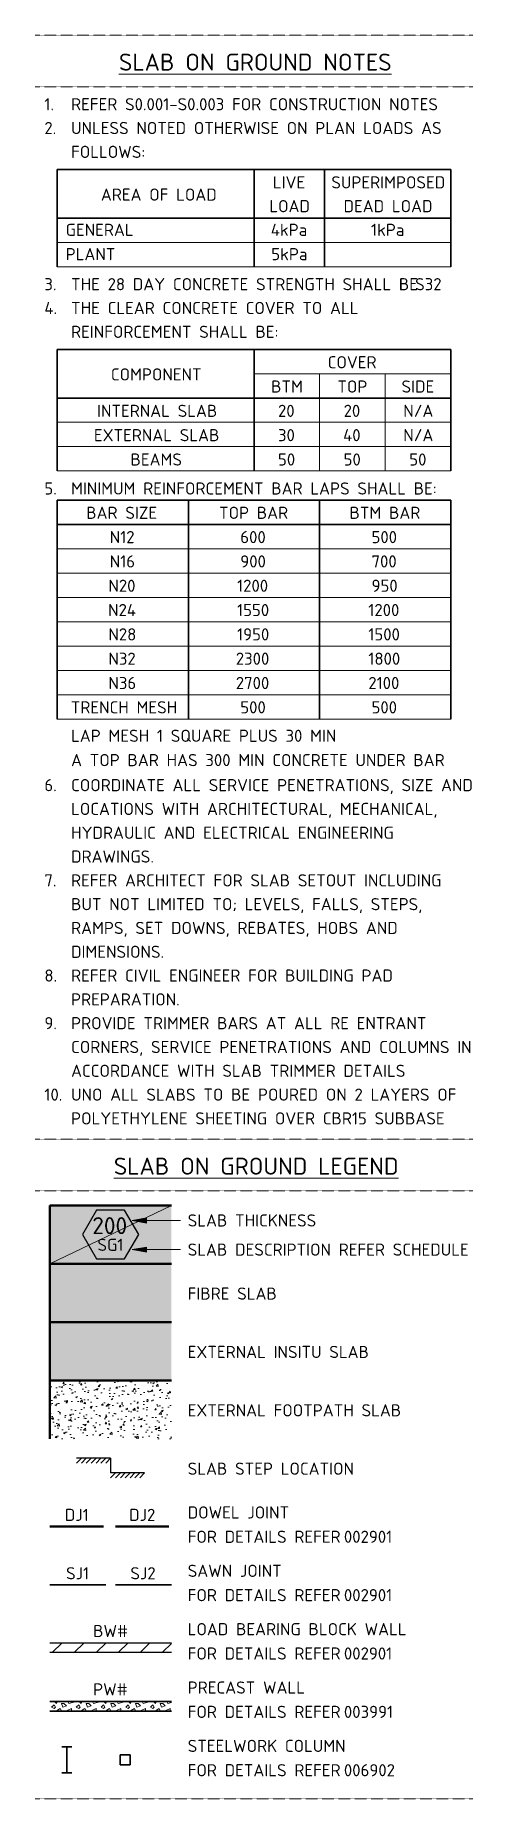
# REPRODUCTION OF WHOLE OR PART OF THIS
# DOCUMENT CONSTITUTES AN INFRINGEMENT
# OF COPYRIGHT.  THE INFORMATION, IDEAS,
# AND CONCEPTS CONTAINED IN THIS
# Model space of a CAD drawing. Header units: millimetres. Extents: x -2336549 to -2208351, y -3762 to 4063401.
# Drawn here: x -2217351 to -2208351, y -3762 to 32496 of the extents above.
import ezdxf

# ---------------------------------------------------------------- set-up
doc = ezdxf.new("R2010")
doc.units = ezdxf.units.MM
for name, pattern in [('Dash', [7, 5, -2]), ('Joint 1', [9.5, 7, -0.75, 1, -0.75]), ('Joint 2', [11.25, 7, -0.75, 1, -0.75, 1, -0.75])]:
    doc.linetypes.add(name, pattern=pattern)
for name, color, linetype, lineweight in [('A-000-T_TEXT', 231, 'Continuous', 13), ('A-010-M_LINE', 90, 'Continuous', 13), ('A-060-M_DETAIL', 3, 'Continuous', 25), ('Z-000-T_TEXT', 131, 'Continuous', 25), ('Z-060-M_DETAIL', 92, 'Continuous', 25), ('Z-200_P_REF_PLANE', 111, 'Dash', 13)]:
    doc.layers.add(name, color=color, linetype=linetype, lineweight=lineweight)
doc.styles.add('ISOCPEUR_2', font='isocpeur.ttf', dxfattribs={"height": 250})
doc.styles.add('ISOCPEUR_3', font='isocpeur.ttf', dxfattribs={"height": 350})
doc.styles.add('ISOCPEUR_B', font='', dxfattribs={"height": 250})
doc.styles.add('ISOCPEUR_B_1', font='', dxfattribs={"height": 350})
doc.styles.get('ISOCPEUR_B').set_extended_font_data('ISOCPEUR', bold=True)
doc.styles.get('ISOCPEUR_B_1').set_extended_font_data('ISOCPEUR', bold=True)

# ---------------------------------------------------------------- blocks, each defined once
blk = doc.blocks.new('NRP_Joint Location _v2_ - DJ1 - DOWELLED JOINT-4183157-_2_0_ SLAB ON GROUND LEGEND - LOADS')
at = {"layer": 'Z-060-M_DETAIL', "lineweight": 50}
blk.add_line((1005, 1838), (2105, 1838), dxfattribs=at)
blk = doc.blocks.new('NRP_Joint Location _v2_ - SJ1 - SAWN JOINT _No Cradle_-3000054-_2_0_ SLAB ON GROUND LEGEND - LOADS')
at = {"layer": 'Z-060-M_DETAIL', "linetype": 'Joint 1', "lineweight": 35}
blk.add_line((1005, 638), (2155, 638), dxfattribs=at)
blk = doc.blocks.new('NRP_Joint Location _v2_ - SJ2 - SAWN JOINT _with Cradle_-3000067-_2_0_ SLAB ON GROUND LEGEND - LOADS')
at = {"layer": 'Z-060-M_DETAIL', "linetype": 'Joint 2', "lineweight": 35}
blk.add_line((2355, 638), (3505, 638), dxfattribs=at)
blk = doc.blocks.new('NRP_Joint Location _v2_ - DJ2 - DOWELLED JOINT-4183182-_2_0_ SLAB ON GROUND LEGEND - LOADS')
at = {"layer": 'Z-060-M_DETAIL', "lineweight": 50}
blk.add_line((2355, 1838), (3455, 1838), dxfattribs=at)
blk = doc.blocks.new('NRP_Note - Reinforcement Cover _v2_ - Reinforcement Cover-2930140-_2_0_ SLAB ON GROUND LEGEND - LOADS')
at = {"layer": 'Z-000-T_TEXT', "lineweight": 35}
for p, q in [((1155, 23538), (1155, 26038)), ((1155, 26038), (9255, 26038)), ((5205, 23538), (5205, 26038)), ((9255, 23538), (9255, 26038)), ((9255, 25038), (1155, 25038))]:
    blk.add_line(p, q, dxfattribs=at)
at = {"layer": 'Z-000-T_TEXT', "lineweight": 18}
for p, q in [((9255, 25538), (5205, 25538)), ((6555, 23538), (6555, 25538)), ((7905, 23538), (7905, 25538)), ((9255, 24538), (1155, 24538)), ((9255, 24038), (1155, 24038)), ((9255, 23538), (1155, 23538))]:
    blk.add_line(p, q, dxfattribs=at)
at = {"layer": 'Z-000-T_TEXT', "lineweight": 18, "char_height": 250, "attachment_point": 1, "style": 'ISOCPEUR_B'}
for s, insert, width in [('COVER', (6720, 25898), 1226.58), ('COMPONENT', (2260, 25648), 2220.67), ('BTM', (5556, 25399), 777.64), ('TOP', (6919, 25399), 745.57), ('SIDE', (8239, 25399), 817.72)]:
    blk.add_mtext(s, dxfattribs=dict(at, insert=insert, width=width))
blk = doc.blocks.new('NRP_Note - Concrete Loads _v2_ - Concrete Loads-1295454-_2_0_ SLAB ON GROUND LEGEND - LOADS')
at = {"layer": 'Z-000-T_TEXT', "lineweight": 35}
for p, q in [((1155, 28738), (1155, 29738)), ((1155, 29738), (9255, 29738)), ((5205, 28738), (5205, 29738)), ((6655, 28738), (6655, 29738)), ((9255, 29738), (9255, 28738)), ((1155, 28738), (1155, 28238)), ((9255, 28738), (1155, 28738)), ((5205, 28738), (5205, 28238)), ((6655, 28738), (6655, 28238)), ((9255, 28738), (9255, 28238)), ((1155, 28238), (1155, 27738)), ((5205, 28238), (5205, 27738)), ((6655, 28238), (6655, 27738)), ((9255, 28238), (9255, 27738))]:
    blk.add_line(p, q, dxfattribs=at)
at = {"layer": 'Z-000-T_TEXT', "lineweight": 18}
for p, q in [((9255, 28238), (1155, 28238)), ((9255, 27738), (1155, 27738))]:
    blk.add_line(p, q, dxfattribs=at)
at = {"layer": 'Z-000-T_TEXT', "lineweight": 18, "char_height": 250, "attachment_point": 1, "style": 'ISOCPEUR_B'}
for s, insert, width in [('LIVE ', (5592, 29597), 962.02), ('SUPERIMPOSED', (6795, 29597), 2813.92), ('AREA OF LOAD', (2054, 29345), 2894.09), ('LOAD', (5520, 29108), 1002.11), ('DEAD LOAD', (7046, 29108), 2196.62)]:
    blk.add_mtext(s, dxfattribs=dict(at, insert=insert, width=width))
blk = doc.blocks.new('NRP_Slab Tag Dummy _v2_ - Thickness with Description-1498209-_2_0_ SLAB ON GROUND LEGEND - LOADS')
at = {"layer": 'Z-000-T_TEXT'}
for p, q in [((1966, 8338), (1677, 7838)), ((2543, 8338), (1966, 8338)), ((2832, 7838), (2543, 8338)), ((1677, 7838), (1966, 7338)), ((2543, 7338), (2832, 7838)), ((1966, 7338), (2543, 7338))]:
    blk.add_line(p, q, dxfattribs=at)
blk = doc.blocks.new('View Reference - Legend - Detail Ref-1561647-_2_0_ SLAB ON GROUND LEGEND - LOADS')
at = {"layer": 'Z-000-T_TEXT', "lineweight": 13, "insert": (3840, 1749), "char_height": 250, "width": 3711.81, "attachment_point": 1, "style": 'ISOCPEUR_2'}
blk.add_mtext('FOR DETAILS REFER', dxfattribs=at)
blk = doc.blocks.new('NRP_Slab Step _v2_ - Slab Step-780736-_2_0_ SLAB ON GROUND LEGEND - LOADS')
at = {"layer": 'Z-000-T_TEXT'}
for p, q in [((1655, 3238), (1555, 3138)), ((2255, 3238), (1555, 3238)), ((1755, 3238), (1655, 3138)), ((1855, 3238), (1755, 3138)), ((1955, 3238), (1855, 3138)), ((2055, 3238), (1955, 3138)), ((2155, 3238), (2055, 3138)), ((2255, 3238), (2155, 3138)), ((2255, 3238), (2255, 2938)), ((2355, 2938), (2255, 2838)), ((2955, 2938), (2255, 2938)), ((2455, 2938), (2355, 2838)), ((2555, 2938), (2455, 2838)), ((2655, 2938), (2555, 2838)), ((2755, 2938), (2655, 2838)), ((2855, 2938), (2755, 2838)), ((2955, 2938), (2855, 2838))]:
    blk.add_line(p, q, dxfattribs=at)
blk = doc.blocks.new('NRP_Note - Lap Schedule _v2_ - Slab on Ground-1169103-_2_0_ SLAB ON GROUND LEGEND - LOADS')
at = {"layer": 'Z-000-T_TEXT', "lineweight": 35}
for p, q in [((1155, 18938), (1155, 22938)), ((1155, 22938), (3855, 22938)), ((3855, 22938), (9255, 22938)), ((3855, 22938), (6555, 22938)), ((3855, 22438), (3855, 22938)), ((6555, 22938), (6555, 18938)), ((6555, 22938), (6555, 18938)), ((9255, 22938), (9255, 18938)), ((3855, 22438), (1155, 22438)), ((9255, 22438), (3855, 22438)), ((3855, 18938), (3855, 22438)), ((1155, 18938), (1155, 18438)), ((3855, 18938), (3855, 18438)), ((6555, 18938), (6555, 18438)), ((9255, 18438), (9255, 18938))]:
    blk.add_line(p, q, dxfattribs=at)
at = {"layer": 'Z-000-T_TEXT', "lineweight": 18}
for p, q in [((3855, 21938), (1155, 21938)), ((9255, 21938), (3855, 21938)), ((3855, 21438), (1155, 21438)), ((9255, 21438), (3855, 21438)), ((3855, 20938), (1155, 20938)), ((9255, 20938), (3855, 20938)), ((3855, 20438), (1155, 20438)), ((9255, 20438), (3855, 20438)), ((3855, 19938), (1155, 19938)), ((9255, 19938), (3855, 19938)), ((3855, 19438), (1155, 19438)), ((9255, 19438), (3855, 19438)), ((3855, 18938), (1155, 18938)), ((9255, 18938), (3855, 18938)), ((1155, 18438), (9255, 18438))]:
    blk.add_line(p, q, dxfattribs=at)
at = {"layer": 'Z-000-T_TEXT', "lineweight": 18, "char_height": 250, "attachment_point": 1}
for s, insert, width, style in [('BAR SIZE', (1753, 22803), 1787.76, 'ISOCPEUR_B'), ('TOP BAR', (4485, 22803), 1715.61, 'ISOCPEUR_B'), ('BTM BAR', (7169, 22803), 1747.68, 'ISOCPEUR_B'), ('N12', (2236, 22303), 609.28, 'ISOCPEUR_2'), ('600', (4922, 22303), 649.37, 'ISOCPEUR_2'), ('500', (7622, 22303), 649.37, 'ISOCPEUR_2'), ('N16', (2236, 21803), 609.28, 'ISOCPEUR_2'), ('900', (4922, 21803), 649.37, 'ISOCPEUR_2'), ('700', (7622, 21803), 649.37, 'ISOCPEUR_2'), ('N20', (2209, 21303), 673.42, 'ISOCPEUR_2'), ('1200', (4856, 21303), 801.69, 'ISOCPEUR_2'), ('950', (7622, 21303), 649.37, 'ISOCPEUR_2'), ('N24', (2203, 20803), 697.47, 'ISOCPEUR_2'), ('1550', (4856, 20803), 801.69, 'ISOCPEUR_2'), ('1200', (7556, 20803), 801.69, 'ISOCPEUR_2'), ('N28', (2209, 20303), 673.42, 'ISOCPEUR_2'), ('1950', (4856, 20303), 801.69, 'ISOCPEUR_2'), ('1500', (7556, 20303), 801.69, 'ISOCPEUR_2'), ('N32', (2209, 19803), 673.42, 'ISOCPEUR_2'), ('2300', (4830, 19803), 865.82, 'ISOCPEUR_2'), ('1800', (7556, 19803), 801.69, 'ISOCPEUR_2'), ('N36', (2209, 19303), 673.42, 'ISOCPEUR_2'), ('2700', (4830, 19303), 865.82, 'ISOCPEUR_2'), ('2100', (7556, 19303), 801.69, 'ISOCPEUR_2'), ('TRENCH MESH', (1435, 18803), 2549.37, 'ISOCPEUR_2'), ('500', (4922, 18803), 649.37, 'ISOCPEUR_2'), ('500', (7622, 18803), 649.37, 'ISOCPEUR_2'), ('LAP MESH 1 SQUARE PLUS 30 MIN', (1441, 18218), 6381.43, 'ISOCPEUR_2'), ('A TOP BAR HAS 300 MIN CONCRETE UNDER BAR', (1441, 17718), 8986.92, 'ISOCPEUR_2')]:
    blk.add_mtext(s, dxfattribs=dict(at, insert=insert, width=width, style=style))

msp = doc.modelspace()

# ---------------------------------------------------------------- hatches: boundary and pattern name
at = {"layer": 'A-000-T_TEXT', "lineweight": 18}
for points in [[(-2215359, 8128), (-2215059, 8075), (-2215059, 8181)], [(-2215359, 7528), (-2215059, 7475), (-2215059, 7581)]]:
    msp.add_hatch(color=7, dxfattribs=at).paths.add_polyline_path(points)
at = {"layer": 'Z-060-M_DETAIL'}
for color, points in [(10, [(-2217051, 8438), (-2217051, 7238), (-2214551, 7238), (-2214551, 8438)]), (10, [(-2217051, 7238), (-2217051, 6038), (-2214551, 6038), (-2214551, 7238)]), (254, [(-2217051, 6038), (-2217051, 4838), (-2214551, 4838), (-2214551, 6038)])]:
    msp.add_hatch(color=color, dxfattribs=at).paths.add_polyline_path(points)
at = {"layer": 'Z-060-M_DETAIL', "lineweight": 18}
h = msp.add_hatch(dxfattribs=at)
h.set_pattern_fill('FP_3', color=8, style=0, pattern_type=2)
h.set_pattern_definition([(50, (-2218055.48, 0), (364.368, -31.878), [38.1, -419.1]), (355, (-2218055.48, 0), (-70.486, 382.113), [30.48, -335.28]), (100.451, (-2218025.1, -2.66), (293.885, 350.233), [32.38, -356.18]), (46.184, (-2218055.48, 101.6), (542.16, -84.086), [57.15, -628.65]), (96.636, (-2218010.3, 94.6), (474.805, 494.855), [48.57, -534.27]), (351.184, (-2218055.5, 101.6), (474.81, 494.85), [45.72, -502.92]), (21, (-2218004.68, 76.2), (303.228, -204.53), [38.1, -419.1]), (326, (-2218004.68, 76.2), (123.604, 368.376), [30.48, -335.28]), (71.451, (-2217979.4, 59.16), (426.834, 163.843), [32.38, -356.18]), (37.5, (-2218055.48, 0), (6.1766, 169.1102), [3.353, -327.863, 3.353, -337.007, -336.55]), (37.5, (-2218055.48, 0), (6.1766, 169.1102), [-671.576, 3.353, -333.197]), (7.5, (-2218055.48, 0), (133.639, 200.3615), [3.353, -190.703, 3.353, -320.243, -128.27]), (7.5, (-2218055.48, 0), (133.639, 200.3615), [-517.652, 3.353, -124.917]), (327.5, (-2218168.76, 0), (271.1818, -11.4584), [3.353, -123.647, 3.353, -392.887, -525.78]), (327.5, (-2218168.76, 0), (271.1818, -11.4584), [-523.24, 3.353, -522.427]), (317.5, (-2218219.56, 0), (296.2585, 50.853), [3.353, -161.747, 3.353, -259.791, -373.38]), (317.5, (-2218219.56, 0), (296.2585, 50.853), [-428.244, 3.353, -370.027])])
h.paths.add_polyline_path([(-2217051, 4838), (-2217051, 3638), (-2214551, 3638), (-2214551, 4838)])
h = msp.add_hatch(dxfattribs=at)
h.set_pattern_fill('FP_1', color=8, style=0, pattern_type=2)
h.set_pattern_definition([(45, (-2218055.48, 0), (-226.274, 226.274), [])])
h.paths.add_polyline_path([(-2217051, -562), (-2217051, -752), (-2214551, -752), (-2214551, -562)])
h = msp.add_hatch(dxfattribs=at)
h.set_pattern_fill('FP_2', color=8, style=0, pattern_type=2)
h.set_pattern_definition([(296.565, (-2217928.48, 76.2), (7e-06, 508), [56.796, -1079.126]), (33.69, (-2217903.08, 25.4), (0.0006, 508), [91.58, -1740.04]), (33.69, (-2217395.08, 25.4), (0.0006, 508), [91.58, -1740.04]), (33.69, (-2216887.08, 25.4), (0.0006, 508), [91.58, -1740.04]), (116.565, (-2217826.88, 76.2), (7e-06, 508), [56.796, -1079.126]), (213.69, (-2217852.28, 127), (0.0006, 508), [91.58, -1740.04]), (213.69, (-2217344.28, 127), (0.0006, 508), [91.58, -1740.04]), (213.69, (-2216836.28, 127), (0.0006, 508), [91.58, -1740.04]), (26.565, (-2217725.28, 76.2), (0.0009, 508), [113.59, -1022.33]), (26.565, (-2217217.28, 76.2), (0.0009, 508), [113.59, -1022.33]), (270, (-2217623.7, 127), (508, 3e-14), [50.8, -457.2]), (225, (-2217623.68, 76.2), (-6e-14, 508), [71.84, -646.58]), (135, (-2217674.48, 25.4), (6e-14, 508), [71.84, -646.58]), (288.435, (-2217826.88, 228.6), (-0.0001, 508), [80.32, -1526.115]), (18.435, (-2217801.5, 152.4), (-0.0001, 508), [80.32, -1526.12]), (18.435, (-2217293.5, 152.4), (-0.0001, 508), [80.32, -1526.12]), (18.435, (-2216785.5, 152.4), (-0.0001, 508), [80.32, -1526.12]), (135, (-2217725.28, 177.8), (6e-14, 508), [71.84, -646.58]), (180, (-2217776.1, 228.6), (-6e-14, -508), [50.8, -457.2]), (251.565, (-2217953.88, 355.6), (0.0001, 508), [80.32, -1526.115]), (315, (-2217979.28, 279.4), (0, 508), [71.84, -646.58]), (71.565, (-2217928.48, 228.6), (0.0001, 508), [80.32, -1526.115]), (135, (-2217903.08, 304.8), (6e-14, 508), [71.84, -646.58]), (225, (-2217750.68, 355.6), (-6e-14, 508), [71.84, -646.58]), (123.69, (-2217801.48, 304.8), (0.0006, 508), [91.58, -1740.04]), (123.69, (-2217293.48, 304.8), (0.0006, 508), [91.58, -1740.04]), (26.565, (-2217852.28, 381), (0.0009, 508), [56.8, -1079.13]), (26.565, (-2217344.28, 381), (0.0009, 508), [56.8, -1079.13]), (315, (-2217801.48, 406.4), (0, 508), [71.84, -646.58]), (213.69, (-2217572.88, 482.6), (0.0006, 508), [91.58, -1740.04]), (213.69, (-2217064.88, 482.6), (0.0006, 508), [91.58, -1740.04]), (213.69, (-2216556.88, 482.6), (0.0006, 508), [91.58, -1740.04]), (296.565, (-2217649.08, 431.8), (7e-06, 508), [56.796, -1079.126]), (45, (-2217623.68, 381), (0, 508), [71.84, -646.58]), (90, (-2217572.9, 431.8), (-508, 3e-14), [50.8, -457.2]), (213.69, (-2217801.48, 508), (0.0006, 508), [91.58, -1740.04]), (213.69, (-2217293.48, 508), (0.0006, 508), [91.58, -1740.04]), (213.69, (-2216785.48, 508), (0.0006, 508), [91.58, -1740.04]), (315, (-2217877.68, 457.2), (0, 508), [35.92, -682.5]), (26.565, (-2217852.28, 431.8), (0.0009, 508), [56.8, -1079.13]), (26.565, (-2217344.28, 431.8), (0.0009, 508), [56.8, -1079.13]), (90, (-2217801.5, 457.2), (-508, 3e-14), [50.8, -457.2]), (333.435, (-2218004.68, 482.6), (-0.0009, 508), [56.8, -1079.13]), (333.435, (-2217496.68, 482.6), (-0.0009, 508), [56.8, -1079.13]), (243.435, (-2217953.88, 457.2), (-7e-06, 508), [56.796, -1079.126]), (161.565, (-2217979.3, 406.4), (0.0001, 508), [80.32, -1526.12]), (161.565, (-2217471.3, 406.4), (0.0001, 508), [80.32, -1526.12]), (161.565, (-2216963.3, 406.4), (0.0001, 508), [80.32, -1526.12]), (45, (-2218055.48, 431.8), (0, 508), [71.84, -646.58]), (26.565, (-2218030.08, 0), (0.0009, 508), [56.8, -1079.13]), (26.565, (-2217522.08, 0), (0.0009, 508), [56.8, -1079.13]), (116.565, (-2217979.28, 25.4), (7e-06, 508), [56.796, -1079.126]), (206.565, (-2218004.68, 76.2), (0.0009, 508), [56.8, -1079.13]), (206.565, (-2217496.68, 76.2), (0.0009, 508), [56.8, -1079.13]), (296.565, (-2218055.48, 50.8), (7e-06, 508), [56.796, -1079.126]), (14.036, (-2217674.5, 228.6), (0.002, 508), [104.73, -1989.81]), (14.036, (-2217166.5, 228.6), (0.002, 508), [104.73, -1989.81]), (14.036, (-2216658.5, 228.6), (0.002, 508), [104.73, -1989.81]), (14.036, (-2216150.5, 228.6), (0.002, 508), [104.73, -1989.81]), (135, (-2217572.88, 254), (6e-14, 508), [71.84, -646.58]), (198.435, (-2217623.7, 304.8), (-0.0001, 508), [80.32, -1526.12]), (198.435, (-2217115.7, 304.8), (-0.0001, 508), [80.32, -1526.12]), (198.435, (-2216607.7, 304.8), (-0.0001, 508), [80.32, -1526.12]), (296.565, (-2217699.88, 279.4), (7e-06, 508), [56.796, -1079.126]), (333.435, (-2218030.08, 152.4), (-0.0009, 508), [56.8, -1079.13]), (333.435, (-2217522.08, 152.4), (-0.0009, 508), [56.8, -1079.13]), (45, (-2217979.28, 127), (0, 508), [35.92, -682.5]), (116.565, (-2217953.88, 152.4), (7e-06, 508), [56.796, -1079.126]), (225, (-2217979.28, 203.2), (-6e-14, 508), [71.84, -646.58])])
h.paths.add_polyline_path([(-2217051, -1962), (-2214551, -1962), (-2214551, -1762), (-2217051, -1762)])

# ---------------------------------------------------------------- linework, layer by layer
at = {"layer": 'A-000-T_TEXT', "color": 7, "lineweight": 18}
for p, q in [((-2215059, 8181), (-2215359, 8128)), ((-2215359, 8128), (-2215059, 8075)), ((-2215359, 8128), (-2214365, 8128)), ((-2215059, 8075), (-2215059, 8181)), ((-2215059, 7581), (-2215359, 7528)), ((-2215359, 7528), (-2215059, 7475)), ((-2215359, 7528), (-2214365, 7528)), ((-2215059, 7475), (-2215059, 7581))]:
    msp.add_line(p, q, dxfattribs=at)
at = {"layer": 'A-010-M_LINE', "lineweight": 50}
for p, q in [((-2214551, 8438), (-2217051, 8438)), ((-2217051, 8438), (-2217051, 7238)), ((-2214551, 7238), (-2217051, 7238)), ((-2217051, 7238), (-2217051, 6038)), ((-2214551, 6038), (-2217051, 6038)), ((-2217051, 6038), (-2217051, 4838)), ((-2214551, 4838), (-2217051, 4838)), ((-2217051, 4838), (-2217051, 3638))]:
    msp.add_line(p, q, dxfattribs=at)
at = {"layer": 'A-010-M_LINE', "lineweight": 18}
msp.add_line((-2217051, 7238), (-2214551, 8438), dxfattribs=at)
at = {"layer": 'A-010-M_LINE', "lineweight": 25}
for p, q in [((-2214551, -562), (-2217051, -562)), ((-2217051, -752), (-2214551, -752))]:
    msp.add_line(p, q, dxfattribs=at)
at = {"layer": 'A-010-M_LINE', "lineweight": 35}
for p, q in [((-2214551, -1762), (-2217051, -1762)), ((-2217051, -1962), (-2214551, -1962)), ((-2216805, -2696), (-2216596, -2696)), ((-2216701, -2696), (-2216701, -3229)), ((-2215401, -2862), (-2215601, -2862)), ((-2215601, -2862), (-2215601, -3062)), ((-2215401, -3062), (-2215401, -2862)), ((-2216805, -3229), (-2216596, -3229)), ((-2215601, -3062), (-2215401, -3062))]:
    msp.add_line(p, q, dxfattribs=at)
at = {"layer": 'Z-200_P_REF_PLANE'}
for p, q in [((-2217351, 32496), (-2208351, 32496)), ((-2217351, 31438), (-2208351, 31438)), ((-2217351, 9796), (-2208351, 9796)), ((-2217351, 8738), (-2208351, 8738)), ((-2217351, -3762), (-2208351, -3762))]:
    msp.add_line(p, q, dxfattribs=at)

# ---------------------------------------------------------------- block references
at = {"layer": 'Z-000-T_TEXT', "lineweight": 18}
for name in ['NRP_Note - Concrete Loads _v2_ - Concrete Loads-1295454-_2_0_ SLAB ON GROUND LEGEND - LOADS', 'NRP_Note - Reinforcement Cover _v2_ - Reinforcement Cover-2930140-_2_0_ SLAB ON GROUND LEGEND - LOADS', 'NRP_Note - Lap Schedule _v2_ - Slab on Ground-1169103-_2_0_ SLAB ON GROUND LEGEND - LOADS']:
    msp.add_blockref(name, (-2218055, 0), dxfattribs=at)
at = {"layer": 'Z-000-T_TEXT'}
for name in ['NRP_Slab Tag Dummy _v2_ - Thickness with Description-1498209-_2_0_ SLAB ON GROUND LEGEND - LOADS', 'NRP_Slab Step _v2_ - Slab Step-780736-_2_0_ SLAB ON GROUND LEGEND - LOADS']:
    msp.add_blockref(name, (-2218055, 0), dxfattribs=at)
at = {"layer": 'Z-000-T_TEXT', "lineweight": 13}
for p in [(-2218055, 0), (-2218055, -1200), (-2218055, -2400), (-2218055, -3600), (-2218055, -4800)]:
    msp.add_blockref('View Reference - Legend - Detail Ref-1561647-_2_0_ SLAB ON GROUND LEGEND - LOADS', p, dxfattribs=at)
at = {"layer": 'Z-060-M_DETAIL', "lineweight": 50}
for name in ['NRP_Joint Location _v2_ - DJ1 - DOWELLED JOINT-4183157-_2_0_ SLAB ON GROUND LEGEND - LOADS', 'NRP_Joint Location _v2_ - DJ2 - DOWELLED JOINT-4183182-_2_0_ SLAB ON GROUND LEGEND - LOADS']:
    msp.add_blockref(name, (-2218055, 0), dxfattribs=at)
at = {"layer": 'Z-060-M_DETAIL', "linetype": 'Joint 1', "lineweight": 35}
msp.add_blockref('NRP_Joint Location _v2_ - SJ1 - SAWN JOINT _No Cradle_-3000054-_2_0_ SLAB ON GROUND LEGEND - LOADS', (-2218055, 0), dxfattribs=at)
at = {"layer": 'Z-060-M_DETAIL', "linetype": 'Joint 2', "lineweight": 35}
msp.add_blockref('NRP_Joint Location _v2_ - SJ2 - SAWN JOINT _with Cradle_-3000067-_2_0_ SLAB ON GROUND LEGEND - LOADS', (-2218055, 0), dxfattribs=at)

# ---------------------------------------------------------------- texts
at = {"layer": 'A-000-T_TEXT', "color": 7, "lineweight": 18, "attachment_point": 1}
for s, insert, char_height, width, style in [('\\LSLAB ON GROUND NOTES', (-2215629, 32119), 350, 6734.17, 'ISOCPEUR_B_1'), ('1.', (-2217163, 31203), 250, 665.46, 'ISOCPEUR_2'), ('REFER S0.001-S0.003 FOR CONSTRUCTION NOTES', (-2216614, 31203), 250, 8970.88, 'ISOCPEUR_2'), ('2.', (-2217163, 30714), 250, 665.46, 'ISOCPEUR_2'), ('UNLESS NOTED OTHERWISE ON PLAN LOADS AS ', (-2216614, 30714), 250, 9099.15, 'ISOCPEUR_2'), ('FOLLOWS:', (-2216614, 30224), 250, 1795.78, 'ISOCPEUR_2'), ('3.', (-2217163, 27503), 250, 665.46, 'ISOCPEUR_2'), ('THE 28 DAY CONCRETE STRENGTH SHALL BE ', (-2216614, 27503), 250, 8578.06, 'ISOCPEUR_2'), ('S32', (-2209536, 27503), 250, 697.47, 'ISOCPEUR_B'), ('4.', (-2217163, 27014), 250, 665.46, 'ISOCPEUR_2'), ('THE CLEAR CONCRETE COVER TO ALL ', (-2216614, 27014), 250, 7167.09, 'ISOCPEUR_2'), ('REINFORCEMENT SHALL BE:', (-2216614, 26524), 250, 4986.5, 'ISOCPEUR_2'), ('5.', (-2217163, 23303), 250, 665.46, 'ISOCPEUR_2'), ('MINIMUM REINFORCEMENT BAR LAPS SHALL BE:', (-2216614, 23303), 250, 8738.39, 'ISOCPEUR_2'), ('6.', (-2217163, 17203), 250, 665.46, 'ISOCPEUR_2'), ('COORDINATE ALL SERVICE PENETRATIONS, SIZE AND ', (-2216614, 17203), 250, 9748.52, 'ISOCPEUR_2'), ('LOCATIONS WITH ARCHITECTURAL, MECHANICAL, ', (-2216614, 16714), 250, 9043.03, 'ISOCPEUR_2'), ('HYDRAULIC AND ELECTRICAL ENGINEERING ', (-2216614, 16224), 250, 7928.69, 'ISOCPEUR_2'), ('DRAWINGS.', (-2216614, 15735), 250, 1988.18, 'ISOCPEUR_2'), ('7.', (-2217163, 15245), 250, 665.46, 'ISOCPEUR_2'), ('REFER ARCHITECT FOR SLAB SETOUT INCLUDING ', (-2216614, 15245), 250, 9107.17, 'ISOCPEUR_2'), ('BUT NOT LIMITED TO; LEVELS, FALLS, STEPS, ', (-2216614, 14756), 250, 8714.34, 'ISOCPEUR_2'), ('RAMPS, SET DOWNS, REBATES, HOBS AND ', (-2216614, 14267), 250, 8064.98, 'ISOCPEUR_2'), ('DIMENSIONS.', (-2216614, 13777), 250, 2196.62, 'ISOCPEUR_2'), ('8.', (-2217163, 13288), 250, 665.46, 'ISOCPEUR_2'), ('REFER CIVIL ENGINEER FOR BUILDING PAD ', (-2216614, 13288), 250, 7864.55, 'ISOCPEUR_2'), ('PREPARATION.', (-2216614, 12798), 250, 2621.52, 'ISOCPEUR_2'), ('9.', (-2217163, 12309), 250, 665.46, 'ISOCPEUR_2'), ('PROVIDE TRIMMER BARS AT ALL RE ENTRANT ', (-2216614, 12309), 250, 8762.44, 'ISOCPEUR_2'), ('CORNERS, SERVICE PENETRATIONS AND COLUMNS IN ', (-2216614, 11819), 250, 9748.52, 'ISOCPEUR_2'), ('ACCORDANCE WITH SLAB TRIMMER DETAILS', (-2216614, 11330), 250, 8072.99, 'ISOCPEUR_2'), ('10.', (-2217163, 10840), 250, 665.46, 'ISOCPEUR_2'), ('UNO ALL SLABS TO BE POURED ON 2 LAYERS OF ', (-2216614, 10840), 250, 9748.52, 'ISOCPEUR_B'), ('POLYETHYLENE SHEETING OVER CBR15 SUBBASE', (-2216614, 10351), 250, 9339.66, 'ISOCPEUR_B'), ('\\LSLAB ON GROUND LEGEND', (-2215735, 9419), 350, 6990.71, 'ISOCPEUR_B_1'), ('SLAB THICKNESS', (-2214215, 8253), 250, 3118.56, 'ISOCPEUR_2'), ('SLAB DESCRIPTION REFER SCHEDULE', (-2214215, 7653), 250, 6774.26, 'ISOCPEUR_2'), ('FIBRE SLAB', (-2214215, 6749), 250, 2156.54, 'ISOCPEUR_2'), ('EXTERNAL INSITU SLAB', (-2214215, 5549), 250, 4393.25, 'ISOCPEUR_2'), ('EXTERNAL FOOTPATH SLAB', (-2214215, 4349), 250, 5186.92, 'ISOCPEUR_2'), ('SLAB STEP LOCATION', (-2214215, 3149), 250, 4032.49, 'ISOCPEUR_2'), ('DOWEL JOINT', (-2214215, 2249), 250, 2429.11, 'ISOCPEUR_2'), ('SAWN JOINT', (-2214215, 1049), 250, 2268.78, 'ISOCPEUR_2'), ('LOAD BEARING BLOCK WALL', (-2214215, -151), 250, 5259.07, 'ISOCPEUR_2'), ('PRECAST WALL', (-2214215, -1351), 250, 2894.09, 'ISOCPEUR_2'), ('STEELWORK COLUMN', (-2214215, -2551), 250, 3800, 'ISOCPEUR_2')]:
    msp.add_mtext(s, dxfattribs=dict(at, insert=insert, char_height=char_height, width=width, style=style))
at = {"layer": 'A-060-M_DETAIL', "lineweight": 13, "char_height": 250, "attachment_point": 1, "style": 'ISOCPEUR_2'}
for s, insert, width in [('DJ1', (-2216742, 2199), 577.21), ('DJ2', (-2215419, 2199), 641.35), ('SJ1', (-2216717, 999), 577.21), ('SJ2', (-2215394, 999), 641.35)]:
    msp.add_mtext(s, dxfattribs=dict(at, insert=insert, width=width))
at = {"layer": 'Z-000-T_TEXT', "lineweight": 13, "attachment_point": 1}
for s, insert, char_height, width, style in [('GENERAL', (-2216725, 28621), 250, 1643.46, 'ISOCPEUR_2'), ('4kPa', (-2212505, 28621), 250, 913.92, 'ISOCPEUR_2'), ('1kPa', (-2210444, 28621), 250, 825.74, 'ISOCPEUR_2'), ('PLANT', (-2216725, 28121), 250, 1210.55, 'ISOCPEUR_2'), ('5kPa', (-2212495, 28121), 250, 889.87, 'ISOCPEUR_2'), ('INTERNAL SLAB', (-2216079, 24899), 250, 2910.13, 'ISOCPEUR_2'), ('20', (-2212357, 24899), 250, 432.91, 'ISOCPEUR_2'), ('20', (-2211007, 24899), 250, 432.91, 'ISOCPEUR_2'), ('N/A', (-2209780, 24899), 250, 729.54, 'ISOCPEUR_2'), ('EXTERNAL SLAB', (-2216145, 24399), 250, 3070.46, 'ISOCPEUR_2'), ('30', (-2212357, 24399), 250, 432.91, 'ISOCPEUR_2'), ('40', (-2211017, 24399), 250, 456.96, 'ISOCPEUR_2'), ('N/A', (-2209780, 24399), 250, 729.54, 'ISOCPEUR_2'), ('BEAMS', (-2215391, 23899), 250, 1242.62, 'ISOCPEUR_2'), ('50', (-2212357, 23899), 250, 432.91, 'ISOCPEUR_2'), ('50', (-2211007, 23899), 250, 432.91, 'ISOCPEUR_2'), ('50', (-2209657, 23899), 250, 432.91, 'ISOCPEUR_2'), ('200', (-2216178, 8196), 350, 889.87, 'ISOCPEUR_3'), ('SG1', (-2216072, 7752), 250, 633.33, 'ISOCPEUR_2'), ('002901', (-2211001, 1749), 250, 1234.6, 'ISOCPEUR_2'), ('002901', (-2211001, 549), 250, 1234.6, 'ISOCPEUR_2'), ('BW#', (-2216160, -189), 250, 849.79, 'ISOCPEUR_2'), ('002901', (-2211001, -651), 250, 1234.6, 'ISOCPEUR_2'), ('PW#', (-2216160, -1389), 250, 849.79, 'ISOCPEUR_2'), ('003991', (-2211001, -1851), 250, 1234.6, 'ISOCPEUR_2'), ('006902', (-2211001, -3051), 250, 1298.73, 'ISOCPEUR_2')]:
    msp.add_mtext(s, dxfattribs=dict(at, insert=insert, char_height=char_height, width=width, style=style))

doc.saveas('drawing.dxf')
